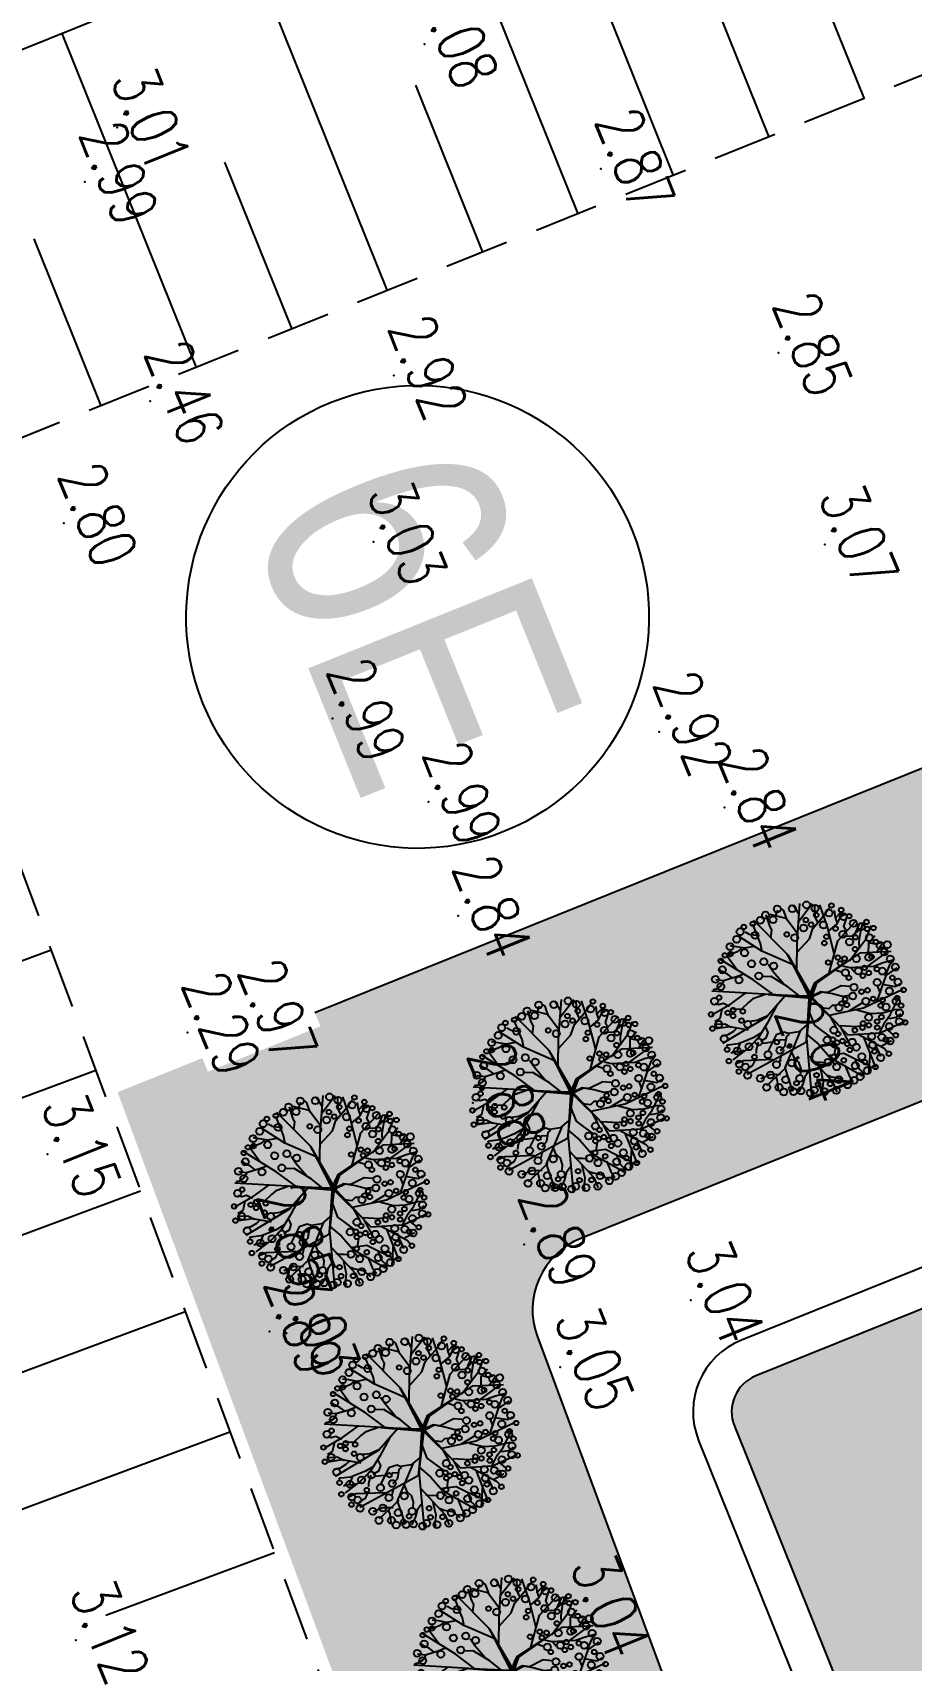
# Model space of a CAD drawing. Header units: millimetres. Extents: x 405522 to 410309, y 2303080 to 2310223.
# Drawn here: x 406748.5 to 406782.7, y 2306942.2 to 2307005.5 of the extents above; entities that cross this region are included whole.
import ezdxf
from ezdxf.enums import TextEntityAlignment as Align
from ezdxf.xclip import XClip

# ---------------------------------------------------------------- set-up
doc = ezdxf.new("R2010")
doc.units = ezdxf.units.MM
doc.header["$LTSCALE"] = 10
doc.header["$MEASUREMENT"] = 0
doc.header["$XCLIPFRAME"] = 0
doc.linetypes.add('HIDDEN', pattern=[0.375, 0.25, -0.125])
doc.layers.get('0').update_dxf_attribs({"linetype": 'CONTINUOUS'})
doc.layers.get('Defpoints').update_dxf_attribs({"linetype": 'CONTINUOUS'})
for name, color, linetype in [('caodo', 7, 'CONTINUOUS'), ('Cay', 86, 'CONTINUOUS'), ('CAYCO', 86, 'CONTINUOUS'), ('co', 84, 'CONTINUOUS'), ('DIM', 4, 'CONTINUOUS'), ('DLINE', 4, 'CONTINUOUS'), ('Line', 136, 'CONTINUOUS'), ('Main', 3, 'CONTINUOUS'), ('mois', 3, 'CONTINUOUS'), ('Other', 9, 'CONTINUOUS')]:
    doc.layers.add(name, color=color, linetype=linetype)
doc.styles.add('1', font='VHAVAN_2.TTF')
doc.styles.add('Dien', font='simplex.shx', dxfattribs={"width": 0.75})
doc.styles.add('txt', font='romans.shx', dxfattribs={"height": 0.2})
doc.dimstyles.new('D6.7', dxfattribs={"dimscale": 6.7, "dimtxt": 1.5, "dimasz": 2, "dimexe": 1.5, "dimexo": 0.5, "dimgap": 1, "dimtad": 1, "dimdec": 0, "dimdsep": 46, "dimtxsty": 'Dien', "dimcen": 1, "dimclrd": 256, "dimclre": 256, "dimclrt": 7, "dimaunit": 1, "dimadec": 3, "dimazin": 0, "dimtfac": 1, "dimtdec": 0, "dimtmove": 1, "dimatfit": 0, "dimfxl": 1, "dimtolj": 1, "dimtzin": 0, "dimlwe": -1, "dimarcsym": 0})
pattern_1 = [(21.91894370438083, (407717.7514153625, 2306586.616748105), (0.3920329744667653, 0.91995116522732), [0.1874999999999999, -1.226713563]), (336.9189437043809, (407717.7514153625, 2306586.616748105), (0.3920329745701908, 0.9199511654700196), [0.1874999999999999, -0.8124999999999997]), (66.91894370438082, (407717.7514153625, 2306586.616748105), (-0.9199511654700196, 0.3920329745701908), [0.1874999999999999, -0.8124999999999997])]

# ---------------------------------------------------------------- blocks, each defined once
blk = doc.blocks.new('A$C2EB2327C')
h = blk.add_hatch(color=256)
h.paths.add_polyline_path([(0, 3.846153846154039), (0, -6.821210263296962e-13), (3.846153846154152, -6.821210263296962e-13, 0.4142135623739475)])
h.paths.add_polyline_path([(0, -6.821210263296962e-13), (-3.846153846154152, -6.821210263296962e-13, 0.4142135623722426), (0, -3.846153846154039)])
for p, q in [((0, 9.61263637179286), (0, -9.61263637179286)), ((9.612636371793428, 0), (-9.612636371793428, 0))]:
    blk.add_line(p, q)
for radius in [5, 3.846153846153846]:
    blk.add_circle((0, 0), radius)
blk = doc.blocks.new('*D26')
at = {"layer": 'Defpoints', "color": 0, "linetype": 'Continuous'}
for p in [(406742.6619138751, 2306987.542138263), (407088.9799926709, 2306054.36399705), (407050.0361064873, 2306039.911268014)]:
    blk.add_point(p, dxfattribs=at)
at = {"layer": 'DIM'}
for p, q in [((406739.5212196925, 2306986.376574), (406694.2959683287, 2306969.592725042)), ((407085.8392984883, 2306053.198432786), (407040.6140239395, 2306036.414575225))]:
    blk.add_line(p, q, dxfattribs=at)
at = {"layer": 'DIM', "linetype": 'Continuous', "lineweight": -2}
blk.add_line((406708.380307929, 2306960.526641102), (407045.3738494347, 2306052.474044744), dxfattribs=at)
at = {"layer": 'DIM', "linetype": 'Continuous'}
for points in [[(406710.4741040507, 2306961.303683944), (406706.2865118071, 2306959.74959826), (406703.7180508765, 2306973.089417832)], [(407047.4676455563, 2306053.251087586), (407043.2800533128, 2306051.697001902), (407050.0361064873, 2306039.911268014)]]:
    blk.add_solid(points, dxfattribs=at)
at = {"layer": 'DIM', "color": 7, "linetype": 'Continuous', "insert": (406887.8695083207, 2306510.579817844), "char_height": 10.05, "attachment_point": 5, "rotation": 290.3607342621674, "style": 'Dien'}
blk.add_mtext('\\A1;995', dxfattribs=at)
blk = doc.blocks.new('43')
at = {"layer": 'CAYCO', "color": 98}
for points in [[(0.04039989388547838, -0.01693045091815293), (-0.8572124504717067, 0.3669312722049654), (-2.639918230241165, 3.146160501986742), (-2.699185398290865, 5.039755364879966)], [(-1.870732724200934, 2.023429486667737), (-1.757097802357748, 2.458735290681943), (-1.806966004194692, 3.951654555974528), (-2.010433222865686, 4.529198053525761), (-2.161860955995508, 5.150774521986023)], [(-1.19613087864127, 4.664866386679932), (-1.859962431248277, 4.94212259654887), (-2.028938816394657, 5.120445805601776)], [(0.4152577759232372, 4.103467588080093), (-1.209192508365959, 4.699786217650399), (-1.678589670453221, 5.388814887963235)], [(-0.6724334561731666, 4.447537088533863), (-0.5196174655575305, 5.237299990141764), (-0.6950229774229228, 5.570834929356351)], [(1.160885003046133, 1.159845960559323), (0.7476918237516657, 3.26848663110286), (-0.3502576558385044, 5.712421581381932)], [(-0.05448034917935729, -0.04004506464116275), (2.399344519712031, 2.264940679538995), (2.316983023541979, 4.253332513850182), (1.639737725257874, 5.795530602568761)], [(2.299035311909392, 4.230775630800053), (1.650408451096155, 4.574447042774409), (1.186743053840473, 4.931823378428817), (0.3243099970277399, 5.380185560556129), (0.2882557513657957, 5.528180053224787)], [(0.8779816064052284, 2.849846046650782), (1.112463441560976, 3.690859459107742), (1.087528720963746, 4.437318940414116), (0.9072574934689328, 5.177291403990239), (0.879195949761197, 5.421299294801429)], [(1.437384042539634, 4.804750376613811), (1.381260629976168, 5.292767494684085), (1.183440912980586, 5.589486030628905)], [(2.10199721949175, 4.653107398422435), (2.4446417898871, 5.050137332407758)], [(-2.548378232866526, 3.645610468927771), (-3.243397076847032, 3.664423948852345), (-3.684648269787431, 4.058616686612368)], [(-3.273022195324302, 3.657206712290645), (-3.181801640777849, 4.055696781491861), (-3.231495926622301, 4.388502169633284)], [(-2.641337516251951, 4.156008847756311), (-3.164253150811419, 4.498950709123164)], [(-1.765264418907464, 3.522835770156235), (-2.578959053731523, 4.672894546063617), (-2.63021675136406, 4.754474138608202)], [(-0.1303663500584662, 4.338194663869217), (-0.6554501198697835, 4.138625136809424)], [(2.355659283464774, 2.856835127342492), (3.265791605226696, 4.48448015190661), (3.536420732969418, 4.713473778218031)], [(3.171806268859655, 4.255265205865726), (2.813783090328798, 4.951933946227655)], [(3.058951894403435, 3.94557166355662), (3.481697332113981, 4.142627346329391), (3.770739005412906, 4.244398513343185)], [(-2.914218632271513, 3.086150901159272), (-3.350604111212306, 3.073906113859266), (-4.074466448044404, 3.21111558820121), (-4.517280890606344, 3.354081862838939)], [(-3.862224903190508, 2.855198720470071), (-4.39313307730481, 3.102126516401768)], [(-3.681953839026392, 2.115226925350726), (-3.69324851850979, 2.676875511649996), (-4.133716685231775, 3.196681114612147), (-4.332319428445771, 3.367786785122007)], [(-2.170521068270318, 2.457131831673905), (-3.537530574249104, 3.530022224644199), (-4.317168510984629, 3.84220225433819)], [(0.9219843805767596, 2.373447459889576), (0.4287625681608915, 3.220551430946216)], [(1.814030002453364, 1.802627196535468), (1.896216380293481, 2.789911438943818), (1.847678057732992, 3.136331296293065)], [(2.300514322938398, -0.2840683485846967), (2.940974567085505, 0.436360718915239), (3.773607350653037, 1.140894874697551), (4.954357967013493, 3.12174921692349)], [(2.557150486623868, 3.217174108838663), (4.460633671376854, 3.930459222057834)], [(3.485781259369105, 3.610577257350087), (4.830991777358577, 3.499317795038223)], [(3.654325251933187, 0.9864126958418638), (3.534867673646659, 1.992045428371057), (3.879075656295754, 2.640301157720387), (4.253691620309837, 3.421387657523155), (4.492255980730988, 3.730351347709075)], [(3.960741336573847, 2.69155233562924), (4.479573043761775, 2.880660562543198), (4.80701399827376, 3.211276264628395), (4.822217451874167, 3.277691164752468)], [(-4.028807198628783, 1.197970385896042), (-4.468194476794451, 1.735550033394247), (-4.903016543481499, 1.974531041458249), (-5.071211140952073, 2.278466814430431)], [(-4.03589292592369, 2.279844909673557), (-4.288097327575088, 2.155692114727572), (-4.664450781419873, 2.283494364935905), (-5.003968365956098, 2.388915353920311)], [(-1.364393639960326, 1.157624162035063), (-3.406477490905672, 1.754338946426287), (-4.583725118311122, 2.873458203161135)], [(-1.763979013543576, 2.507235570577905), (-1.466696923598647, 2.758781804004684)], [(-0.2260088345501572, 1.030320268357173), (-0.6537412998732179, 1.920203841058537), (-0.5998437448870391, 2.434877473395318)], [(0.0189416102366522, 0.04208512348122895), (-0.2894573170924559, 0.7192684607580304), (-0.1587337260134518, 1.360131846740842), (0.01407705433666706, 1.975423483876511), (-0.03356711007654667, 2.465359640540555)], [(1.952594236121513, 1.84528846736066), (2.839480579947121, 2.303218219196424)], [(4.27471649099607, 2.046863719588146), (4.904837757814676, 2.294440060155466), (5.283536411006935, 2.543476168764755)], [(4.859402716159821, 0.9350811154581606), (4.979466601624154, 1.215175857767463), (5.078679857775569, 1.70967932487838), (5.466152836685069, 2.180342064471915)], [(-2.626703578047454, 1.526482180459425), (-4.357790561160073, 1.120889838784933), (-5.663028248818591, 0.7024861739482731)], [(-2.769262657500803, -0.7561058525461704), (-3.576744011719711, 0.008677978767082095), (-4.196527541149408, 0.2339540638495237), (-4.880427021766081, 0.8512332008685917), (-5.454600192606449, 1.275753986323252)], [(-4.505030509550124, 1.757931962609291), (-4.853322256822139, 1.641725653549656), (-5.282496821135283, 1.599881700472906)], [(-4.832340268534608, 1.648726220009848), (-5.191275026649237, 1.998372072353959)], [(-1.634842166560702, 1.535609393380582), (-1.462924434687011, 2.007385730044916)], [(0.6739000349771231, 0.6441547013819218), (0.75383913773112, 1.150275049265474), (0.5607788553461432, 1.354013879550621), (0.5534346741624177, 1.531346687814221)], [(0.8974602132802829, -0.1058573757763952), (1.768987538525835, 0.2176580464001745), (2.041554110590369, 0.5706558704841882), (2.564605112420395, 1.257983296643943)], [(1.282140382099897, 1.215501641156152), (1.913787070661783, 1.540333694545552)], [(3.628197276033461, 1.420628881081939), (3.104900712147355, 1.508090953575447)], [(3.631298903841525, -0.1972700408659875), (5.258848940371536, 1.254382008919492), (5.899921236559749, 1.510982476640493)], [(3.905430326121859, 1.165747617837042), (4.262168390792795, 1.467602698598057)], [(-4.463070539408363, -0.6522827155422419), (-4.679687755764462, -0.6315332774538547), (-5.739969108835794, 0.2309727391693741)], [(-4.556895917281508, 0.5537844460923225), (-4.927600629627705, 0.400762036209926), (-5.645035079447553, 0.3827594800386578)], [(-0.006316312705166638, 0.003837934695184231), (-2.644367439090274, -1.373949806438759), (-4.764857206027955, -3.396883882116526)], [(-0.006316312705166638, 0.003837934695184231), (2.833127376041375, -0.3407977672759444), (4.728799819131382, -3.996311329538003)], [(3.97784392349422, 0.07086336542852223), (4.057330971816555, 0.2688929005526006), (4.059239808935672, 0.5756399412639439), (4.08526417450048, 0.8882627075072378)], [(4.487133189220913, 0.5308332766871899), (5.264598262030631, 0.6888832366093993), (5.848327545681968, 0.6116016439627856), (5.989243625663221, 0.677286627702415)], [(-1.575078567489982, -0.8121827554423362), (-3.398406559834257, -0.7542652783449739), (-5.765420723473653, -0.5275325481779873)], [(-5.118817304493859, -0.6178450339939445), (-5.423062430578284, -0.786031101597473), (-5.608806919539347, -0.9253488900139928)], [(-3.866304788389243, -0.709446009946987), (-4.847218702314422, -1.408492048503831), (-5.113774240482599, -2.377235135762021)], [(-4.463070539408363, -0.6522827155422419), (-4.679687755764462, -0.6315332774538547)], [(-0.03571058122906834, -0.6516785977873951), (-0.6404377768049017, -1.37240967922844), (-1.288900788407773, -2.390176088782027), (-1.284234141930938, -2.998055863194168)], [(0.0113975468557328, -0.002600761130452156), (-0.4650603431509808, -6.08401388139464)], [(1.742068523773924, -0.2569009170401841), (2.152904605492949, -0.765830168267712), (2.241741636069492, -1.424853685544804), (2.155782769201323, -1.660741854226217), (2.313209882006049, -2.159757798071951), (3.340645574266091, -2.697593761375174)], [(2.08909610460978, -0.6700299258809537), (3.257166500203311, -1.177477065939456)], [(2.560928295250051, -0.2998472226317972), (6.079667463200167, -0.05199327389709651)], [(3.753808495122939, -1.106750901089981), (4.03859125287272, -0.8076609487179667), (4.442676842445508, -0.6836941023357213), (4.755534936673939, -0.7095704691018909)], [(4.60094202705659, -0.1939747966825962), (4.9468885747483, -0.4546068471390754), (5.38249226543121, -0.5679746232926846), (5.85415020189248, -0.8293368928134441)], [(-4.753584614838473, -1.344112574821338), (-5.101876524975523, -1.460318215424195), (-5.361291677458212, -1.554872512351722), (-5.45816081087105, -1.672538590384647)], [(-4.920823510969058, -2.074678115313873), (-5.370849030092359, -1.902112007606775)], [(-1.993443085579202, -1.031976619968191), (-2.867238810984418, -2.934588305419311), (-3.823559788055718, -4.372639388078824)], [(-0.808206677203998, -1.635723929619417), (-1.600872851675376, -2.287055640481412), (-2.033545178361237, -2.571585485246032)], [(-0.1313929375028238, -1.517264884430915), (1.207632031757385, -2.745254986686632), (2.777481929282658, -5.475917437113822)], [(2.283430183306336, -1.362868257332593), (2.426847601309419, -1.532117324182764), (2.829660431481898, -1.612649526214227), (3.016074121464044, -1.643806143663824), (3.255314753623679, -1.891805361723527), (3.297675114590675, -1.855961593100801)], [(2.654984803404659, -1.629680540645495), (2.623091961140744, -1.918208991643041), (2.760638350155205, -2.063364365138113)], [(3.271083291852847, -1.185328580904752), (4.364299783017486, -1.674963131779805), (5.764418943785131, -1.233444553334266)], [(3.446182967512868, -1.207217530580238), (3.959104036795907, -1.005689795361832)], [(3.64973947359249, -1.905802524648607), (4.07149303983897, -2.0180023831781)], [(4.341205455595627, -1.580166160129011), (5.4466660983162, -2.817197965458035)], [(4.77495928038843, -1.938849106198177), (4.778261420782655, -2.596511758165434), (5.011353758396581, -3.166838018922135)], [(-3.687684339936823, -2.370018254499882), (-4.145702398149297, -2.293466212926432), (-4.427533156936988, -2.424836545716971), (-5.101701208157465, -2.620432458817959)], [(-2.92212041770108, -2.936046515358612), (-3.344084229902364, -3.00748896622099), (-3.714790344703943, -3.160511009395123), (-4.233622051891871, -3.349619236541912), (-4.545077929040417, -3.488206806126982)], [(-0.1905830723699182, -2.322914462303743), (-1.118202777230181, -3.512717809528112), (-2.43345611600671, -5.540326088434085)], [(-0.2011147970333695, -2.73418759345077), (0.07254511793144047, -3.563131744973361), (0.2820811355486512, -3.834505280712619), (0.6764400381362066, -4.275799449533224), (0.6984769129194319, -4.807799005648121)], [(0.4407311799004674, -2.054080777568743), (1.568226890871301, -2.688713624374941), (2.496338071650825, -3.277853364357725), (3.091362196952105, -3.916784211527556), (3.795330683933571, -4.87408530479297)], [(1.155401638359763, -2.709665754577145), (1.410444684326649, -3.31112551339902), (1.449850175529718, -3.767243784852326)], [(1.82753287977539, -2.815445286687464), (2.149530655937269, -2.665351331466809), (2.50358974118717, -2.794042840600014), (2.695755698019639, -3.141297282418236)], [(2.770468852017075, -2.418298727599904), (2.816153112100437, -2.815545683261007), (2.833126294659451, -2.990075689507648)], [(3.838698638486676, -2.405546461930498), (3.874871479230933, -4.20434435387142), (4.063110925722867, -4.674288962734863)], [(4.935943127027713, -2.2131863811519), (5.172945314203389, -2.155448185047135), (5.661370115820318, -2.099169758846983), (5.742252932512201, -2.173532114131376)], [(-3.810876451432705, -3.152564221527427), (-3.871690262807533, -3.418223823187873), (-3.902878794004209, -3.676666855579242), (-4.059779951465316, -3.934379970654845)], [(-3.161467804107815, -3.37062307074666), (-3.126195345656015, -3.644230126868933), (-3.06929030851461, -4.006634012563154), (-3.168503563851118, -4.501137479906902), (-3.230100239394233, -4.892410614527762)], [(-0.2923763487488031, -4.014491117559373), (0.4822536809369922, -5.131273122271523), (1.020932269282639, -6.104691677726805)], [(1.98226099065505, -3.862037955550477), (1.761893945047632, -5.020374320680276), (1.874860608717427, -5.896658653160557)], [(2.201650461298414, -3.098800604930148), (2.479571207077242, -3.595494060311466), (2.727085210382938, -4.225017984164879), (2.828818819369189, -4.513789733406156), (2.89137119683437, -5.157017911784351), (2.949839646462351, -5.268196001881734)], [(2.747762087499723, -3.27931350027211), (3.220201648306102, -3.415062537416816), (3.441999143455178, -3.423739543650299)], [(3.833556051249616, -3.485126893036067), (4.194706215057522, -3.679344711592421), (4.355689898715355, -3.953681318555027), (4.53187719755806, -4.161603693151847)], [(-3.055650429334491, -4.191444239811972), (-2.865041464334354, -4.458564278436825), (-2.712048917775974, -4.82891531731002), (-2.736027935286984, -5.116957149235532)], [(-1.733021820196882, -4.485327874077484), (-2.639940589317121, -5.124903634889051)], [(-1.26997050549835, -4.822509003337473), (-1.486121900263242, -5.094656592933461), (-1.635810904786922, -5.381968571571633), (-1.799922976992093, -5.610082521568984)], [(-1.479866851121187, -4.089753776555881), (-1.305242963833734, -4.548901946982369), (-1.080924952868372, -5.340854837559164), (-1.150514329550788, -5.828141370089725)], [(0.5036317131016403, -5.017538046231493), (0.3091141369659454, -5.378482162719592), (0.3812224646098912, -5.674470480531454), (0.3059859110508114, -5.880933387670666)], [(1.798366319620982, -4.921605353010818), (1.581433137180284, -5.319365506060421), (1.607931269565597, -5.814599191769958), (1.673610633006319, -5.955376447876915)], [(1.837547388859093, -4.567148254951462), (2.050571959698573, -4.797452257014811), (2.262813342385925, -5.153368456056342), (2.356554412050173, -5.538154271198437)], [(2.770350369391963, -4.402611643308774), (3.2940476287622, -4.619940272299573), (3.380577785195783, -4.975126920966431)], [(3.245135129662231, -4.161522321170196), (3.331665286095813, -4.516708969837055), (3.299694968154654, -4.9007645661477)], [(-1.051299834041856, -5.333637600531802), (-0.7934480928815901, -5.490309099201113), (-0.5884174627717584, -5.816626801388338), (-0.537941551534459, -6.023818957619369)], [(0.6782554376404732, -5.476685549132526), (1.246781267924234, -5.620382042136043), (1.414977268665098, -5.924318180652335)]]:
    blk.add_lwpolyline(points, dxfattribs=at)
for points in [[(-2.608305806992576, -1.349720096448436), (-0.2450824787374586, -0.03956551826559007, 0.6397306744920996), (-0.2506863888120279, 0.03637737454846501, -0.02814866807049381), (-0.8719359856331721, 0.3102242460008711), (-2.096549907233566, 2.266709616640583)], [(-2.096549907233566, 2.266709616640583), (-0.8288466013036668, 0.3980304705910385), (-0.101318001979962, 0.1114200169686228, 1.16279032008003), (-0.08882375108078122, 0.1660030784551054), (-0.3077001394703984, 0.6409533640835434), (-0.241298608481884, 1.056556115159765)], [(-0.2264276624191552, 1.034372901776806), (-0.2700639264658093, 0.7288086412008852), (-0.0005383242387324572, 0.1677370690740645, 0.553589737595184), (0.09108058200217783, 0.1574530166108161), (1.955903258291073, 1.860962726874277), (0.1433253970462829, 0.09218468167819083, 0.6269387266753438), (0.1641315676970407, 0.02989211375825107), (2.606764882802963, -0.2957009566016495)], [(-0.190744477789849, -2.538846815470606), (-0.05126762774307281, -0.1469655202236027, 0.7825138911028889), (-0.1210250912699848, -0.1253053320106119), (-2.586922195507213, -1.331625839462504)], [(-0.1938193819951266, -2.621948557207361), (0.06718440586701035, -0.1567620649002492, -0.4633955931716063), (0.1556846898747608, -0.09654803853482008), (2.813290741061792, -0.3123806363437325)]]:
    blk.add_lwpolyline(points, format="xyb", dxfattribs=at)
for centre, radius in [((-3.119730909820646, 4.811821119161323), 0.2154209902109817), ((-2.216261943336576, 4.975252036936581), 0.2154209902109817), ((-1.715895135654137, 5.276273531606421), 0.2154209902109817), ((-1.064975921763107, 5.080050329677761), 0.1435183978680499), ((-0.7855348121374846, 5.431277593364939), 0.2154209902109817), ((-0.2566798296757042, 4.879450736101717), 0.2154209902109817), ((-0.3002060856670141, 5.762411681003869), 0.1435183978680499), ((0.195620683953166, 5.351331149693578), 0.1435183978680499), ((0.3964474430540577, 5.289336060872301), 0.2154209902109817), ((0.6618478149175644, 5.588409626157954), 0.1435183978680499), ((1.116197944735177, 5.479037944227457), 0.2154209902109817), ((1.655880038160831, 5.453736641677096), 0.2154209902109817), ((1.704661691328511, 5.816935466602445), 0.1435183978680499), ((1.939834240823984, 4.841370522743091), 0.2154209902109817), ((2.489495384739712, 5.216905987588689), 0.1435183978680499), ((2.835415854700841, 4.863137579523027), 0.2154209902109817), ((-4.157825957983732, 3.980346572119743), 0.1435183978680499), ((-3.301590623566881, 4.105274929432198), 0.1435183978680499), ((-3.073368091252632, 4.372375150443986), 0.2154209902109817), ((-2.666304330574349, 4.614841285394505), 0.2154209902109817), ((-1.616558434208855, 4.140023450367153), 0.1435183978680499), ((-1.484322243952192, 4.472900440683588), 0.2154209902109817), ((-0.7935741320252419, 4.139636516338214), 0.2154209902109817), ((0.2996288109570742, 4.453701741760597), 0.1435183978680499), ((0.635965414927341, 4.33145142160356), 0.1435183978680499), ((0.7304562132339925, 4.654216744704172), 0.2154209902109817), ((1.337343313731253, 4.356362205697224), 0.1435183978680499), ((1.615628240164369, 4.085168729070574), 0.1435183978680499), ((1.985453556058928, 4.087402392411605), 0.1435183978680499), ((2.595840786816552, 4.356345161097124), 0.2154209902109817), ((2.742620704928413, 4.610496538691223), 0.1435183978680499), ((3.456297127529979, 3.888749423436821), 0.1435183978680499), ((3.859614310786128, 4.266051015350968), 0.2154209902109817), ((-4.539705965667963, 3.555507411714643), 0.1435183978680499), ((-4.263390775769949, 3.222674606367946), 0.2154209902109817), ((-4.107479470665567, 3.586524775018916), 0.1435183978680499), ((-3.559045093366876, 3.716687661595643), 0.2154209902109817), ((-2.359691500430927, 3.650627347175032), 0.2154209902109817), ((-2.373910554219037, 3.829732090700418), 0.1435183978680499), ((-2.282239514868706, 2.881481369724497), 0.2154209902109817), ((-1.711603604489937, 3.376686154631898), 0.1435183978680499), ((-1.518863179488108, 2.995680351974443), 0.2154209902109817), ((-1.390965979080647, 3.6334645121824), 0.1435183978680499), ((-1.224707068991847, 3.265591811854392), 0.1435183978680499), ((-0.320076767122373, 3.537024033954367), 0.1435183978680499), ((-0.2404255935689434, 3.167280142195523), 0.1435183978680499), ((0.211726154666394, 3.870769491186365), 0.1435183978680499), ((0.350988854886964, 3.415387268876657), 0.2154209902109817), ((1.345149194588885, 3.576909458031878), 0.2154209902109817), ((1.720049400697462, 3.214994829846546), 0.1435183978680499), ((1.841220695292577, 3.57860979042016), 0.1435183978680499), ((1.981698321178555, 3.171263948781416), 0.1435183978680499), ((2.532017676159739, 3.738435222301632), 0.2154209902109817), ((3.065381524153054, 3.790360510116443), 0.2154209902109817), ((3.762439372949302, 3.100096047157422), 0.2154209902109817), ((4.108807613374665, 3.288760404102504), 0.1435183978680499), ((4.630826293490827, 3.419197825249285), 0.2154209902109817), ((-4.469154471764341, 2.742652754765004), 0.2154209902109817), ((-3.805802300805226, 2.080294208833948), 0.2154209902109817), ((-3.605126103619114, 2.849118906771764), 0.1435183978680499), ((-3.330151178990491, 2.482767981709912), 0.2154209902109817), ((-2.876902245217934, 2.81203870754689), 0.1435183978680499), ((-2.309103599982336, 2.159136132802814), 0.1435183978680499), ((-2.018575418042019, 1.870195804862306), 0.1435183978680499), ((-1.430917921359651, 2.193141846684739), 0.2154209902109817), ((-1.115729623939842, 2.39881726144813), 0.1435183978680499), ((-0.5152501238044351, 2.702811968047172), 0.2154209902109817), ((0.008046439499594271, 2.615349895786494), 0.2154209902109817), ((0.2070212644757703, 2.140760384267196), 0.1435183978680499), ((0.4614391876384616, 1.905287334462628), 0.1435183978680499), ((0.5567624650429934, 2.244750322308391), 0.1435183978680499), ((2.130742243723944, 2.704771939665079), 0.1435183978680499), ((2.78198885335587, 1.919057854451239), 0.1435183978680499), ((2.863248587120324, 2.522791531635448), 0.2154209902109817), ((2.964443071978167, 2.218741905409843), 0.1435183978680499), ((3.176121938973665, 2.77231540507637), 0.2154209902109817), ((3.338543380377814, 2.360927030676976), 0.1435183978680499), ((3.968220316572115, 1.978333939798176), 0.1435183978680499), ((4.308249669149518, 2.682145116617903), 0.2154209902109817), ((5.488862958154641, 2.195179273607209), 0.2154209902109817), ((-5.145905195968226, 1.2522767346818), 0.2154209902109817), ((-4.413072615396231, 0.8934411269146949), 0.2154209902109817), ((-4.170309395296499, 1.636694764718413), 0.1435183978680499), ((-3.676372776390053, 1.060337853617966), 0.1435183978680499), ((-3.285936471656896, 0.9257439812645316), 0.1435183978680499), ((-2.376284650992602, 1.744246534537524), 0.1435183978680499), ((-2.086692742072046, 1.14133110572584), 0.1435183978680499), ((0.7208312575239688, 1.750087102875113), 0.2154209902109817), ((2.095873626647517, 1.404407428577542), 0.2154209902109817), ((2.334906992036849, 1.656998559134081), 0.1435183978680499), ((2.701554644037969, 0.9787703247275203), 0.2154209902109817), ((2.679989965632558, 1.335208253702149), 0.1435183978680499), ((2.86749182920903, 1.595834208652377), 0.1435183978680499), ((3.013451062492095, 1.388404911849648), 0.1435183978680499), ((3.735628589522094, 1.360152705805376), 0.1435183978680499), ((4.080790236126631, 0.9986535357311368), 0.2154209902109817), ((4.360976335476153, 1.526335164438933), 0.2154209902109817), ((5.155945313395932, 1.64835461624898), 0.2154209902109817), ((5.407483493094333, 1.103836775524542), 0.1435183978680499), ((-5.43852335982956, 0.3928507927339524), 0.2154209902109817), ((-5.030988679267466, 0.4597549894824624), 0.1435183978680499), ((2.328306436538696e-10, -1.396983861923218e-09), 0.06378724803568858), ((5.408898553345352, 0.3639990093652159), 0.1435183978680499), ((-5.455692790681496, -1.008488765684888), 0.2154209902109817), ((-3.655323719023727, -0.8923054109327495), 0.2154209902109817), ((5.020922651980072, -0.7631477697286755), 0.2154209902109817), ((5.322409680578858, -0.958771318430081), 0.1435183978680499), ((5.800340511952527, -0.702373712323606), 0.2154209902109817), ((-4.804152429336682, -2.211092315847054), 0.2154209902109817), ((4.152038042317145, -2.178666812367737), 0.2154209902109817), ((5.093315851176158, -1.626933357445523), 0.2154209902109817), ((5.555369233246893, -2.051735877292231), 0.2154209902109817), ((5.84441281738691, -1.766372447134927), 0.2154209902109817), ((-4.771571184275672, -3.002402859041467), 0.2154209902109817), ((-1.931581329554319, -2.227770771598443), 0.2154209902109817), ((3.523625179193914, -2.690004726639017), 0.2154209902109817), ((4.78332890290767, -2.562239895574749), 0.2154209902109817), ((4.97322042286396, -3.192638814682141), 0.2154209902109817), ((-2.100619621342048, -3.594458483159542), 0.2154209902109817), ((3.017899306025356, -3.852120399242267), 0.2154209902109817), ((-3.623498589266092, -4.483368769055232), 0.2154209902109817), ((-2.723894918337464, -4.88923810957931), 0.1435183978680499), ((0.8236577999778092, -4.198728268500417), 0.1435183978680499), ((1.394582812907174, -4.279969063354656), 0.1435183978680499), ((3.266842091456056, -4.579611895605922), 0.2154209902109817), ((-1.765517340158112, -5.411520462017506), 0.2154209902109817), ((-0.0521181826479733, -5.637212567729875), 0.1435183978680499)]:
    blk.add_circle(centre, radius, dxfattribs=at)
at = {"layer": 'CAYCO', "color": 50}
for centre, radius in [((3.618445214349777, 4.777280911803246), 0.1435183978680499), ((4.413745150901377, 3.92456643935293), 0.1435183978680499), ((4.990411475184374, 2.973754997830838), 0.2154209902109817), ((-5.313788982457481, 2.014178956625983), 0.1435183978680499), ((-4.895375498686917, 2.137274113949388), 0.2154209902109817), ((-4.919533894397318, 2.493080165004358), 0.1435183978680499), ((5.212524232687429, 2.593576147453859), 0.2154209902109817), ((-5.600480577675626, 1.408341964008287), 0.1435183978680499), ((5.805500391870737, 1.484178739832714), 0.2154209902109817), ((-5.669895454426296, -0.1292354559991509), 0.2154209902109817), ((-4.446638285997324, 0.1325041691306978), 0.1435183978680499), ((4.853788178763352, 0.2848400550428778), 0.1435183978680499), ((5.780091011198238, 0.1166567550972104), 0.2154209902109817), ((5.876968637341633, 0.7492746263742447), 0.2154209902109817), ((5.94754255854059, -0.1291450974531472), 0.2154209902109817), ((-4.730827149003744, -0.1836101512890309), 0.1435183978680499), ((-4.241322948480956, -0.3364131336566061), 0.2154209902109817), ((5.839747447520494, -1.158492361893877), 0.2154209902109817), ((-5.443651835434139, -1.940539841307327), 0.2154209902109817), ((-3.872190736699849, -1.386578856734559), 0.1435183978680499), ((2.761298931902274, -2.126359249697998), 0.1435183978680499), ((3.279162085615098, -1.949957637581974), 0.2154209902109817), ((4.064986942568794, -1.232612006599084), 0.2154209902109817), ((5.654503542580642, -1.307647966081277), 0.1435183978680499), ((-5.087018150836229, -2.670410893158987), 0.2154209902109817), ((-2.214173613348976, -2.833982998272404), 0.2154209902109817), ((-1.345949350856245, -3.159835371654481), 0.2154209902109817), ((5.542951443465427, -2.821013490203768), 0.2154209902109817), ((-4.565371811855584, -3.469714856008068), 0.1435183978680499), ((-4.388994027744047, -4.02352352743037), 0.1435183978680499), ((-3.847984186024405, -3.339483506511897), 0.2154209902109817), ((-2.787594134919345, -4.012589633697644), 0.2154209902109817), ((1.631938175763935, -3.90317042847164), 0.2154209902109817), ((2.725976281799376, -3.242572455201298), 0.2154209902109817), ((3.650980841484852, -3.535462389932945), 0.1435183978680499), ((4.262857617810369, -4.102985494071618), 0.2154209902109817), ((4.776142966700718, -3.977939517702907), 0.2154209902109817), ((-4.090276653296314, -4.25829839380458), 0.2154209902109817), ((-3.181753851473331, -4.896753738401458), 0.2154209902109817), ((-1.11705560493283, -4.393754363525659), 0.2154209902109817), ((0.7357551426393911, -4.781660519307479), 0.1435183978680499), ((0.8961442997679114, -5.12543921591714), 0.1435183978680499), ((1.096843184437603, -4.795786433620378), 0.1435183978680499), ((3.877539615612477, -5.114014938939363), 0.1435183978680499), ((4.06359699787572, -4.473865040577948), 0.2154209902109817), ((4.532413883018307, -4.508837166940793), 0.1435183978680499), ((-2.656042813905515, -5.225113859632984), 0.1435183978680499), ((-2.318060834426433, -5.48625743878074), 0.1435183978680499), ((-1.193683731253259, -5.845402702922001), 0.2154209902109817), ((-0.7354013933800161, -5.518809525063261), 0.2154209902109817), ((0.162636244436726, -5.924728020094335), 0.2154209902109817), ((0.9712448708014563, -6.152497760718688), 0.1435183978680499), ((1.591958601260558, -5.694750381400809), 0.2154209902109817), ((1.850194732192904, -6.093588010640815), 0.1435183978680499), ((2.493015998741612, -5.377147890627384), 0.2154209902109817), ((3.163091036491096, -5.210458208341151), 0.1435183978680499)]:
    blk.add_circle(centre, radius, dxfattribs=at)
blk = doc.blocks.new('kh_truc_thep')
at = {"color": 6}
blk.add_circle((0, -3), 3.000000000001425, dxfattribs=at)
at = {"color": 7, "style": '1', "width": 0.8}
blk.add_attdef('KH_TRUC', text='', height=3.000000000001425, dxfattribs=at).set_placement((0, -3), align=Align.MIDDLE)
blk = doc.blocks.new('20')
at = {"layer": 'caodo', "color": 8, "linetype": 'Continuous'}
for p in [(-843.789999999979, -303.4599999999627, 0.7600000000000002), (-855.75, -306.6999999997206, 0.6900000000000004), (-857, -308.8100000000559, 0.6700000000000004), (-836.929999999993, -308.2999999998137, 0.5500000000000003), (-830.0199999999604, -315.4499999997206, 0.5300000000000002), (-844.9799999999814, -316.339999999851, 0.6000000000000001), (-854.4599999999627, -317.3300000000745, 0.1400000000000001), (-857.820000000007, -322.0800000000745, 0.4800000000000004), (-845.7799999999697, -322.7999999998137, 0.7100000000000004), (-828.2199999999721, -322.9099999996834, 0.7500000000000004), (-847.3699999999953, -329.679999999702, 0.6700000000000004), (-834.6699999999837, -330.1899999999441, 0.6000000000000001), (-843.6399999999558, -332.9199999999255, 0.6700000000000004), (-832.1199999999953, -333.1399999996647, 0.52), (-842.4799999999814, -337.3500000000931, 0.52), (-850.8299999999581, -341.3799999998882, 0.6500000000000004), (-853.0099999999511, -341.8799999998882, -0.0299999999999998), (-829.9499999999534, -342.9799999999814, 0.6200000000000001), (-841.9099999999744, -344.6199999996461, 0.56), (-858.4599999999627, -346.6099999998696, 0.8300000000000001), (-850.0999999999767, -350.1000000000931, 0.5300000000000002), (-839.9199999999837, -350.1299999998882, 0.5700000000000003), (-833.429999999993, -352.2900000000373, 0.7200000000000002), (-849.820000000007, -353.5099999997765, 0.5700000000000003), (-849.1599999999744, -353.5800000000745, 0.7100000000000004), (-838.5099999999511, -354.8999999999069, 0.7300000000000004), (-837.8800000000047, -364.5099999997765, 0.7200000000000002), (-857.359999999986, -365.5099999997765, 0.8000000000000003)]:
    blk.add_point(p, dxfattribs=at)
at = {"layer": 'caodo', "color": 8, "linetype": 'Continuous', "style": 'txt', "width": 0.75}
for s, p in [('3.08', (-843.289999999979, -303.4599999999627, 0.7600000000000002)), ('3.01', (-855.25, -306.6999999997206, 0.6900000000000004)), ('2.87', (-836.429999999993, -308.2999999998137, 0.5500000000000003)), ('2.99', (-856.5, -308.8100000000559, 0.6700000000000004)), ('2.85', (-829.5199999999604, -315.4499999997206, 0.5300000000000002)), ('2.92', (-844.4799999999814, -316.339999999851, 0.6000000000000001)), ('2.46', (-853.9599999999627, -317.3300000000745, 0.1400000000000001)), ('2.80', (-857.320000000007, -322.0800000000745, 0.4800000000000004)), ('3.03', (-845.2799999999697, -322.7999999998137, 0.7100000000000004)), ('3.07', (-827.7199999999721, -322.9099999996834, 0.7500000000000004)), ('2.99', (-846.8699999999953, -329.679999999702, 0.6700000000000004)), ('2.92', (-834.1699999999837, -330.1899999999441, 0.6000000000000001)), ('2.99', (-843.1399999999558, -332.9199999999255, 0.6700000000000004)), ('2.84', (-831.6199999999953, -333.1399999996647, 0.52)), ('2.84', (-841.9799999999814, -337.3500000000931, 0.52)), ('2.97', (-850.3299999999581, -341.3799999998882, 0.6500000000000004)), ('2.29', (-852.5099999999511, -341.8799999998882, -0.0299999999999998)), ('2.94', (-829.4499999999534, -342.9799999999814, 0.6200000000000001)), ('2.88', (-841.4099999999744, -344.6199999996461, 0.56)), ('3.15', (-857.9599999999627, -346.6099999998696, 0.8300000000000001)), ('2.85', (-849.5999999999767, -350.1000000000931, 0.5300000000000002)), ('2.89', (-839.4199999999837, -350.1299999998882, 0.5700000000000003)), ('3.04', (-832.929999999993, -352.2900000000373, 0.7200000000000002)), ('2.89', (-849.320000000007, -353.5099999997765, 0.5700000000000003)), ('3.03', (-848.6599999999744, -353.5800000000745, 0.7100000000000004)), ('3.05', (-838.0099999999511, -354.8999999999069, 0.7300000000000004)), ('3.04', (-837.3800000000047, -364.5099999997765, 0.7200000000000002)), ('3.12', (-856.859999999986, -365.5099999997765, 0.8000000000000003))]:
    blk.add_text(s, height=1.8, rotation=292, dxfattribs=at).set_placement(p, align=Align.CENTER)

msp = doc.modelspace()

# ---------------------------------------------------------------- hatches: boundary and pattern name
at = {"layer": 'co', "linetype": 'Continuous'}
h = msp.add_hatch(dxfattribs=at)
h.set_pattern_fill('GRASS', color=86, scale=0.9999999999999998, angle=-9.651807925231505e-08, style=0)
h.set_pattern_definition(pattern_1)
h.paths.add_polyline_path([(406931.4283318309, 2306810.252631359), (406858.6586491754, 2306991.100100224, 0.4142135618513327), (406839.1435379488, 2306999.416375411), (406759.5056756758, 2306967.371570075), (406759.7184499506, 2306966.842782703), (406755.3396451496, 2306965.080832501), (406755.1268708747, 2306965.609619873), (406751.8274933411, 2306964.282011275), (406830.1194056002, 2306753.31899434), (406832.8004958284, 2306754.397815545), (406832.6810415768, 2306754.694683669), (406837.0598463774, 2306756.456633871), (406837.1793006295, 2306756.159765746), (406869.0731173283, 2306768.993248698, 0.4142135623753618), (406877.3893925384, 2306788.508359936), (406874.0297417296, 2306796.857775872), (406868.4634644398, 2306794.618008666), (406870.7032316448, 2306789.051731376, -0.4142135623720289), (406867.3767215618, 2306781.24568688), (406839.9392550852, 2306770.205356976, -0.4222016726374181), (406836.0068095279, 2306771.944706729), (406768.156647399, 2306954.771699825, -0.4062703191223685), (406769.8493257509, 2306958.598627362), (406846.4062110078, 2306989.403704436, -0.4142135618482868), (406854.2122554983, 2306986.077194362), (406924.7421709438, 2306810.796002785, -0.4142135628558668), (406921.4156608637, 2306802.989958281), (406900.7743853544, 2306794.684290137, -0.4142135623754745), (406892.9683408597, 2306798.010800221), (406890.7285736533, 2306803.577077512), (406885.1622963645, 2306801.337310306), (406888.5219471733, 2306792.987894369, 0.4142135623780321), (406908.0370584111, 2306784.671619159), (406923.1120566301, 2306790.737520098, 0.4142135628702592)])
h = msp.add_hatch(dxfattribs=at)
h.set_pattern_fill('GRASS', color=86, scale=0.9999999999999998, angle=-9.651807925231505e-08, style=0)
h.set_pattern_definition(pattern_1)
h.paths.add_polyline_path([(406854.1955037233, 2306963.899916506, 0.4142135623934973), (406855.0271312445, 2306965.85142763), (406849.0290746143, 2306980.757818935, 0.4142135623958836), (406847.0775634907, 2306981.589446457), (406820.2152288723, 2306970.780538993, 0.414213562434335), (406819.3836013511, 2306968.829027869), (406825.3816579817, 2306953.922636563, 0.4142135623773516), (406827.3331691054, 2306953.091009041)])
h.paths.add_polyline_path([(406810.6343371765, 2306946.371707401, 0.414213562335507), (406811.4659646977, 2306948.323218525), (406805.4679080685, 2306963.229609831, 0.4142135625040613), (406803.5163969434, 2306964.061237353), (406776.654062326, 2306953.252329889, 0.4142135623262907), (406775.8224348053, 2306951.300818766), (406781.820491434, 2306936.394427459, 0.4142135623785797), (406783.7720025582, 2306935.562799938)])

# ---------------------------------------------------------------- linework, layer by layer
at = {"layer": 'Line', "linetype": 'Continuous', "flags": 128}
for points in [[(406784.3319443599, 2306934.171230615), (406811.1942789778, 2306944.980138078, 0.4142135623607042), (406812.8575340201, 2306948.883160326), (406806.8594773909, 2306963.789551633, 0.4142135623901624), (406802.9564551431, 2306965.452806676), (406776.0941205248, 2306954.643899211, 0.4142135623699705), (406774.4308654824, 2306950.740876964), (406780.4289221125, 2306935.834485657, 0.4142135623665933)], [(406783.7720025586, 2306935.562799938), (406810.6343371765, 2306946.371707401, 0.4142135623773516), (406811.4659646977, 2306948.323218525), (406805.4679080685, 2306963.229609831, 0.414213562434335), (406803.5163969444, 2306964.061237354), (406776.654062326, 2306953.252329889, 0.4142135623958837), (406775.8224348053, 2306951.300818765), (406781.8204914345, 2306936.394427459, 0.4142135623934973)]]:
    msp.add_lwpolyline(points, format="xyb", close=True, dxfattribs=at)
at = {"layer": 'Main', "flags": 128}
msp.add_lwpolyline([(407018.9095155683, 2306710.71348082), (406883.7996670509, 2307046.488947077, 0.4142134283507026), (406868.1875831434, 2307053.141969269), (406735.6302461895, 2306999.803414636, 0.406270451883547), (406728.859527707, 2306984.495702445), (406983.0224955804, 2306299.635862547)], format="xyb", dxfattribs=at)
at = {"layer": 'mois', "color": 6, "linetype": 'HIDDEN'}
msp.add_lwpolyline([(406742.662, 2306987.542), (407088.98, 2306054.364), (408088.11, 2306456.461), (407716.705, 2307379.478)], close=True, dxfattribs=at)
at = {"layer": 'Other', "color": 8, "flags": 128}
for points in [[(406771.9298792232, 2307014.409697607), (406777.1560027249, 2307001.421717273)], [(406764.5081713183, 2307011.423353392), (406769.73429482, 2306998.435373058)], [(406778.2537924979, 2307009.408885583), (406780.8668542488, 2307002.914895416)], [(406757.0864682705, 2307008.436997105), (406762.3125917722, 2306995.449016771)], [(406770.832084593, 2307006.422541368), (406773.4451463439, 2306999.928551201)], [(406749.6647700798, 2307005.450628748), (406754.8908935815, 2306992.462648414)], [(406763.4103815451, 2307003.436185081), (406766.0234432961, 2306996.942194914)], [(406755.9886833545, 2307000.449816724), (406758.6017451054, 2306993.955826557)], [(406748.5669803066, 2306997.463460437), (406751.1800420576, 2306990.96947027)], [(406736.1125257962, 2306964.951993385), (406749.2378149172, 2306969.823008216)], [(406744.4148185076, 2306962.699897542), (406750.9774630712, 2306965.135404958)], [(406739.5918221037, 2306955.57678687), (406752.7171112249, 2306960.447801701)], [(406747.8941148151, 2306953.324691026), (406754.4567593785, 2306955.760198443)], [(406743.071118412, 2306946.201580354), (406756.1964075333, 2306951.072595185)], [(406751.3734111233, 2306943.949484511), (406757.9360556871, 2306946.384991927)]]:
    msp.add_lwpolyline(points, dxfattribs=at)
at = {"layer": 'Other', "color": 152, "linetype": 'Continuous', "flags": 128}
msp.add_lwpolyline([(406931.4283318309, 2306810.252631359), (406858.6586491754, 2306991.100100223, 0.4142135618534483), (406839.1435379488, 2306999.416375411), (406759.5056756762, 2306967.371570075)], format="xyb", dxfattribs=at)
at = {"layer": 'Other', "color": 152, "linetype": 'Continuous'}
msp.add_lwpolyline([(406924.7421709438, 2306810.796002785), (406854.2122554988, 2306986.077194362, 0.4142135618482868), (406846.4062110078, 2306989.403704436), (406769.8493257509, 2306958.598627362, 0.4062703191223684), (406768.156647399, 2306954.771699825), (406836.0068095279, 2306771.944706729, 0.4222016726374181), (406839.9392550852, 2306770.205356976), (406867.3767215618, 2306781.24568688, 0.414213562372029), (406870.7032316457, 2306789.051731376), (406868.4634644398, 2306794.618008666)], format="xyb", dxfattribs=at)

# ---------------------------------------------------------------- block references
at = {"layer": 'caodo', "linetype": 'Continuous'}
ref = msp.add_blockref('20', (407607.5599999998, 2307308.49, 2.32), dxfattribs=at)
XClip(ref).set_block_clipping_path([(-1349.6056714252336, -661.9058657553978), (-160.24326352693606, -789.0626177703962), (-158.36999999999534, -682.7400000002235), (-152.55370127764763, -565.1435954412445), (-154.45678520214278, -515.7710593813099), (-164.5656294519431, -479.7079773764126), (-169.84830490715103, -457.46881066821516), (-166.82796598720597, -442.01621566619724), (-126.78273369179806, -389.4443280850537), (-106.05188721581362, -361.8542004311457), (-63.77944376063533, -462.4105278351344), (-33.466447652434, -538.7088304474019), (-26.830958046135493, -536.6440252331086), (-14.194728780596051, -530.2900720490143), (2.873561021173373, -522.7809317391366), (21.779086004185956, -516.4300709003583), (33.49636997265043, -516.3916891841218), (41.83233972010203, -526.5245847343467), (49.38700186560163, -538.8965703272261), (57.58147363178432, -547.8425059784204), (240.7905528639676, -478.5933098080568), (312.71683337684954, -453.523366919253), (469.9752955258009, -835.1642690971494), (381.01757410995197, -875.9365015272051), (340.05356005806243, -891.0018749474548), (281.9833174137748, -920.0360526661389), (270.2997928529512, -925.8934261840768), (259.64971878379583, -926.485182072036), (238.13632499426603, -935.887616972439), (231.39031789585715, -941.3565830942243), (234.28019038640196, -952.6351198460907), (233.34951378498226, -963.7375780143775), (228.57153214595746, -974.9643217222765), (217.37020478205523, -983.9257580563426), (203.91382668475853, -988.0474594873376), (188.67127670557238, -983.9718116582371), (177.38840578240342, -980.8930276110768), (171.5204358987976, -984.3872820092365), (-73.64572811854305, -1086.5773775354028), (-160.72326044749934, -789.4035990480334), (-175.86631778383162, -787.8968891631812), (-1242.6150691517978, -731.501864743419), (-1048.6445017770166, -1275.3187000523321), (-581.3011768160504, -1893.6633556210436), (45.25815080979373, -1711.1176481554285), (672.5305126870517, -1468.653420693241), (1174.462400796474, -665.2848953921348), (720.1397881704615, 463.7992460099049), (-44.86505850660615, 588.3045099438168), (-757.8349164568353, 52.953614375554025)])
at = {"layer": 'Cay', "extrusion": (-0.003739011946236354, 0.008031896464061924, 0.9999607534442823), "xscale": 0.6299834711569431, "yscale": 0.6299834711211734, "zscale": 0.6299834712193653, "rotation": 271.1546224722211}
for p in [(406775.9355495363, 2306905.801022192, 17008.37798827449), (406766.6584855731, 2306902.067918647, 17008.38269293946), (406757.3814216091, 2306898.334815098, 17008.38739760441), (406760.8606935939, 2306888.960015484, 17008.29908778589), (406764.3399655803, 2306879.585215868, 17008.21077796739)]:
    msp.add_blockref('43', p, dxfattribs=at)
at = {"layer": 'DLINE', "xscale": 0.749999999797801, "yscale": 0.75, "zscale": 0.75, "rotation": 291.9189439017133}
msp.add_blockref('A$C2EB2327C', (406742.6619737581, 2306987.541989441), dxfattribs=at)
at = {"layer": 'Line', "color": 1, "extrusion": (0.01828819611342885, 0.00735883245498159, 0.9998056758529711)}
ref = msp.add_blockref('kh_truc_thep', (1988366.03826586, -1238303.115670343, 24415.6702637768), dxfattribs=dict(at, xscale=2.999999999939281, yscale=2.999999999203175, rotation=90.00000001206222))
ref.add_attrib('KH_TRUC', '6E', dxfattribs={"layer": '0', "color": 7, "extrusion": (0.006097118530146555, 0.002453367923603044, 0.9999784028325117), "height": 9.37338065280074, "rotation": 291.9610149949045, "style": '1', "oblique": 359.9999853142, "width": 0.800138208027694}).set_placement((406755.9367303356, 2306969.738200475, 8139.962775800069), align=Align.MIDDLE)

# ---------------------------------------------------------------- dimensions: what is measured, and where the dimension line sits
at = {"layer": 'DIM', "linetype": 'Continuous'}
dim = msp.add_linear_dim(base=(407050.0361064873, 2306039.911268014), p1=(406742.6619138751, 2306987.542138263), p2=(407088.9799926708, 2306054.36399705), angle=290.3607342621675, dimstyle='D6.7', dxfattribs=at)
dim.commit()
dim.dimension.update_dxf_attribs({"geometry": '*D26', "text_midpoint": (406887.8695083208, 2306510.579817844)})

doc.saveas('drawing.dxf')
